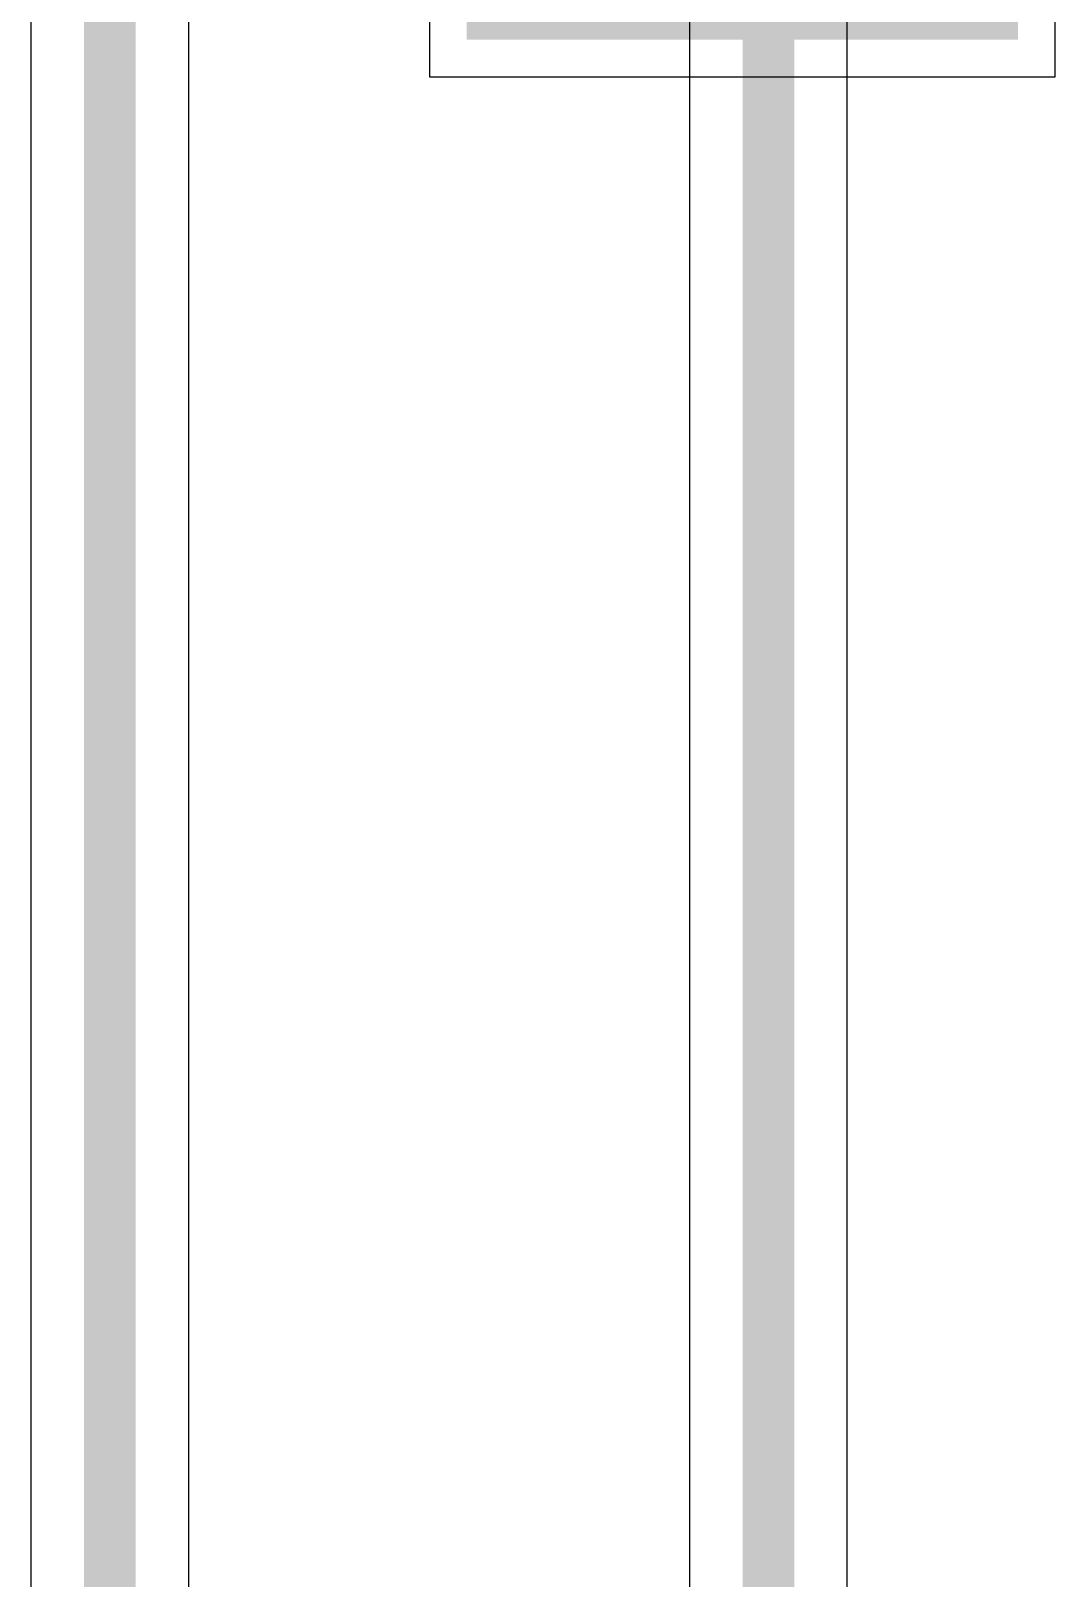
# Model space of a CAD drawing. Header units: inches. Extents: x -3 to 289, y -11 to 89.
# Drawn here: x 5.72 to 9.25, y 9.18 to 14.52 of the extents above; entities that cross this region are included whole.
import ezdxf

# ---------------------------------------------------------------- set-up
doc = ezdxf.new("R2010")
doc.units = ezdxf.units.IN
for name, color, linetype in [('Layer 1', 16, 'Continuous'), ('Layer 2', 76, 'Continuous'), ('Top Layer', 1, 'Continuous'), ('Top Solder', 216, 'Continuous')]:
    doc.layers.add(name, color=color, linetype=linetype)

# ---------------------------------------------------------------- blocks, each defined once
blk = doc.blocks.new('693071010811_78')
at = {"layer": 'Top Solder'}
blk.add_hatch(color=216, dxfattribs=at).paths.add_polyline_path([(-0.225, 7.775), (1.675, 7.775), (1.675, 6.275), (-0.225, 6.275)])

msp = doc.modelspace()

# ---------------------------------------------------------------- linework, layer by layer
at = {"layer": 'Layer 1'}
for p, q in [((5.7199, 26.679), (5.7199, 7.3235)), ((6.2637, 7.4361), (6.2637, 14.9487))]:
    msp.add_line(p, q, dxfattribs=at)
msp.add_lwpolyline([(5.9918, 7.3235, 0.1778, 0.1778, 0), (5.9918, 26.679, 0.1778, 0.1778, 0)], format="xyseb", dxfattribs=at)
at = {"layer": 'Layer 2'}
for p, q in [((8.5331, 6.9579), (8.5331, 24.0056)), ((7.9892, 16.14), (7.9892, 6.9579))]:
    msp.add_line(p, q, dxfattribs=at)
msp.add_lwpolyline([(8.2611, 6.5541, 0.1778, 0.1778, 0), (8.2611, 24.4094, 0.1778, 0.1778, 0)], format="xyseb", dxfattribs=at)
at = {"layer": 'Top Layer'}
for p, q in [((9.2489, 14.3592), (9.2489, 14.7896)), ((7.0933, 14.6258), (7.0933, 14.3592)), ((7.0933, 14.3592), (9.2489, 14.3592))]:
    msp.add_line(p, q, dxfattribs=at)

# ---------------------------------------------------------------- block references
msp.add_blockref('693071010811_78', (7.4462, 8.212))

doc.saveas('drawing.dxf')
